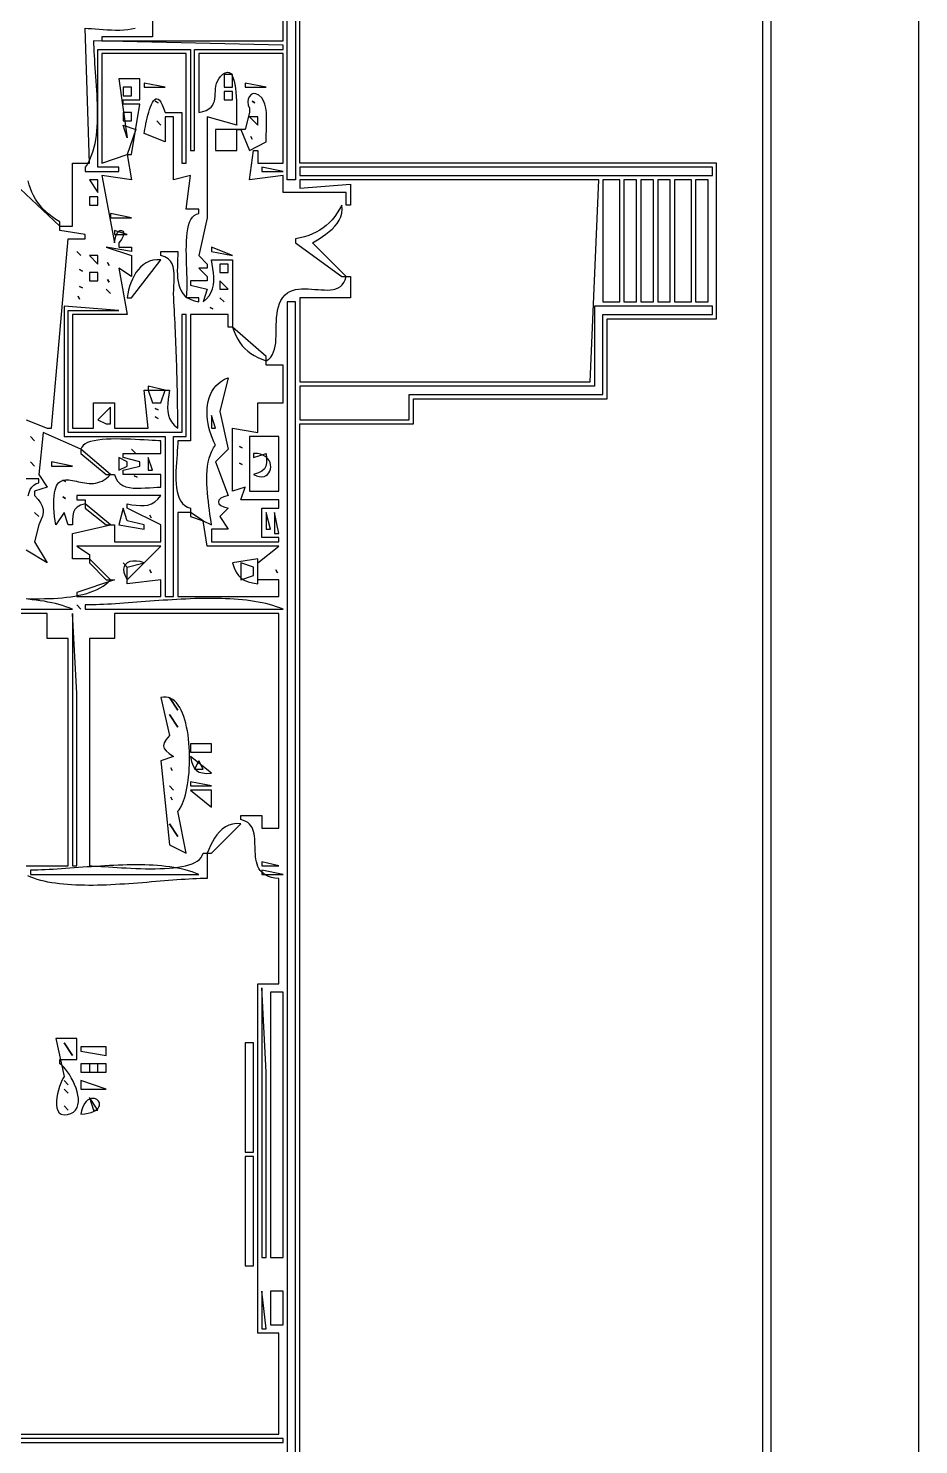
# Model space of a CAD drawing. Extents: x 0 to 792, y 0 to 1224.
# Drawn here: x 580.5 to 792, y 574.5 to 911 of the extents above; entities that cross this region are included whole.
import ezdxf

# ---------------------------------------------------------------- set-up
doc = ezdxf.new("R2010")
doc.units = 0
doc.layers.add('C7', color=7, linetype='CONTINUOUS')

msp = doc.modelspace()

# ---------------------------------------------------------------- linework, layer by layer
at = {"layer": 'C7'}
for points in [[(0, 1224), (0, 0), (792, 0), (792, 1224), (0, 1224)], [(35, 1189), (35, 53), (757, 53), (757, 1189), (35, 1189)], [(37, 1187), (37, 55), (755, 55), (755, 1187), (37, 1187)], [(645, 104), (645, 817), (672, 817), (672, 823), (718, 823), (718, 842), (744, 842), (744, 879), (645, 879), (645, 1047), (644, 1047), (644, 875), (642, 875), (642, 1091), (688, 1091), (688, 1090), (644, 1090), (644, 1049), (645, 1049), (645, 1089), (689, 1089), (689, 1127), (641, 1127)], [(610, 914), (610, 909), (598, 909), (598, 908), (641, 908), (641, 915)], [(580, 818), (585, 816), (586, 816), (590, 861), (594, 861), (594, 862), (588, 863), (588, 864), (591, 864), (591, 879), (595, 879), (594, 911), (594.722, 910.9842), (595.52, 910.9421), (596.382, 910.8819), (597.2958, 910.8114), (598.2494, 910.7389), (599.2306, 910.6723), (600.2274, 910.6196), (601.2276, 910.5888), (602.2193, 910.5881), (603.1901, 910.6255), (604.1282, 910.7089), (605.0214, 910.8465), (605.8575, 911.0462)], [(596, 908), (596.0088, 907.1991), (596.0338, 906.3554), (596.0728, 905.472), (596.1236, 904.5524), (596.184, 903.5997), (596.252, 902.6174), (596.3252, 901.6085), (596.4015, 900.5765), (596.4787, 899.5246), (596.5547, 898.4561), (596.6272, 897.3743), (596.6941, 896.2824), (596.7532, 895.1839), (596.8024, 894.0818), (596.8394, 892.9796), (596.862, 891.8805), (596.8682, 890.7877), (596.8556, 889.7047), (596.8222, 888.6346), (596.7658, 887.5807), (596.6841, 886.5464), (596.575, 885.5349), (596.4363, 884.5495), (596.2658, 883.5935), (596.0614, 882.6701), (595.8209, 881.7827), (595.542, 880.9346), (595.2227, 880.1289), (594.8607, 879.3691), (594.4538, 878.6583), (594, 878), (594, 877), (602, 877), (602, 878), (597, 878), (597, 906), (619, 906), (619, 882), (620, 882), (620, 906), (641, 906), (641, 907), (596, 908)], [(598, 905), (598, 879), (604, 881), (605, 875), (598, 876), (601, 860), (601.1167, 861.0299), (601.345, 861.8312), (601.6495, 862.4163), (601.9949, 862.7976), (602.3459, 862.9874), (602.6674, 862.9983), (602.924, 862.8425), (603.0805, 862.5327), (603.1016, 862.081), (602.9521, 861.5001), (602.5966, 860.8023), (602, 860), (602, 859), (605, 859), (605, 858), (599, 859), (605, 857), (605, 852), (602, 854), (604, 843), (591, 843), (591, 816), (596, 816), (596, 822), (601, 822), (601, 816), (609, 816), (608, 825), (609, 825), (610, 822), (612, 822), (613, 825), (614, 825), (613.8629, 823.9172), (613.7289, 822.8756), (613.6249, 821.875), (613.5778, 820.9152), (613.6146, 819.996), (613.7622, 819.117), (614.0476, 818.2782), (614.4977, 817.4792), (615.1395, 816.7199), (616, 816), (615.9988, 817.0083), (615.9953, 818.0156), (615.9896, 819.0217), (615.9816, 820.0268), (615.9714, 821.0309), (615.959, 822.0341), (615.9445, 823.0364), (615.9279, 824.038), (615.9091, 825.0388), (615.8883, 826.039), (615.8655, 827.0385), (615.8406, 828.0376), (615.8138, 829.0361), (615.785, 830.0343), (615.7544, 831.0321), (615.7218, 832.0296), (615.6874, 833.0268), (615.6511, 834.024), (615.6131, 835.021), (615.5733, 836.0179), (615.5318, 837.0149), (615.4885, 838.012), (615.4436, 839.0093), (615.3971, 840.0067), (615.3489, 841.0044), (615.2992, 842.0025), (615.2478, 843.0009), (615.195, 843.9998), (615.1407, 844.9993), (615.0849, 845.9993), (615.0277, 847), (615.0078, 847.8995), (615.0347, 848.8342), (615.086, 849.7887), (615.1391, 850.7473), (615.1717, 851.6945), (615.1613, 852.6148), (615.0855, 853.4927), (614.9218, 854.3127), (614.6478, 855.0592), (614.2411, 855.7167), (613.6791, 856.2697), (612.9396, 856.7026), (612, 857), (612, 858), (616, 858), (615.9886, 857.0807), (615.9617, 856.1556), (615.93, 855.2312), (615.9042, 854.314), (615.8951, 853.4104), (615.9135, 852.527), (615.97, 851.6703), (616.0755, 850.8468), (616.2407, 850.0629), (616.4763, 849.3252), (616.793, 848.6402), (617.2017, 848.0143), (617.713, 847.4541), (618.3378, 846.9661), (619.0867, 846.5567), (619.9705, 846.2325), (621, 846), (621, 847), (618, 847), (618.1135, 847.5667), (618.1892, 848.2388), (618.2324, 849.0051), (618.2482, 849.8543), (618.2421, 850.7752), (618.2193, 851.7567), (618.1851, 852.7875), (618.1448, 853.8564), (618.1037, 854.9523), (618.0672, 856.0638), (618.0405, 857.1799), (618.029, 858.2892), (618.0378, 859.3806), (618.0724, 860.443), (618.1381, 861.465), (618.24, 862.4355), (618.3836, 863.3432), (618.5742, 864.1771), (618.817, 864.9258), (619.1173, 865.5781), (619.4804, 866.1229), (619.9117, 866.5489), (620.4165, 866.845), (621, 867), (621, 868), (618, 868), (619, 876), (615, 875), (615, 890), (613, 890), (613, 884), (608, 886), (608.0837, 886.4826), (608.1831, 887.0368), (608.2977, 887.6483), (608.4273, 888.3027), (608.5715, 888.9854), (608.7302, 889.6822), (608.9031, 890.3787), (609.0897, 891.0605), (609.29, 891.7131), (609.5035, 892.3222), (609.7301, 892.8735), (609.9693, 893.3524), (610.2211, 893.7447), (610.4849, 894.0359), (610.7607, 894.2116), (611.0481, 894.2575), (611.3467, 894.1591), (611.6564, 893.9021), (611.9769, 893.4721), (612.3078, 892.8546), (612.6489, 892.0354), (613, 891), (617, 891), (617, 879), (618, 879), (618, 905), (598, 905)], [(626.7037, 900.0933), (627.2786, 900.4615), (627.7817, 900.5929), (628.2178, 900.5097), (628.5916, 900.2345), (628.908, 899.7896), (629.1716, 899.1975), (629.3873, 898.4805), (629.5598, 897.6611), (629.6939, 896.7617), (629.7944, 895.8048), (629.866, 894.8127), (629.9136, 893.8078), (629.9418, 892.8126), (629.9556, 891.8495), (629.9595, 890.9409), (629.9585, 890.1092), (629.9573, 889.3768), (629.9606, 888.7662), (629.9732, 888.2998), (630, 888), (623, 890), (623, 866), (621, 857), (623, 855), (623, 854), (621, 854), (623, 852), (623, 851), (619, 851), (619, 850), (623, 849), (622, 846), (622.8298, 846.7094), (623.4707, 847.4718), (623.9425, 848.2829), (624.2648, 849.1383), (624.4575, 850.0336), (624.5404, 850.9645), (624.5333, 851.9266), (624.4559, 852.9155), (624.328, 853.927), (624.1694, 854.9566), (624, 856), (629, 856), (629, 840), (628, 840), (628, 843), (619, 843), (619, 813), (616, 813), (615.985, 812.2954), (615.9449, 811.5112), (615.8867, 810.6589), (615.8175, 809.7502), (615.7444, 808.7966), (615.6745, 807.8097), (615.6149, 806.8012), (615.5726, 805.7826), (615.5548, 804.7656), (615.5685, 803.7618), (615.6209, 802.7827), (615.7189, 801.84), (615.8698, 800.9452), (616.0806, 800.11), (616.3583, 799.3461), (616.7102, 798.6648), (617.1431, 798.078), (617.6644, 797.5972), (618.281, 797.234), (619, 797), (619, 796), (616, 796), (616, 776), (640, 776), (640, 780), (635, 780), (635, 784), (640, 788), (623, 788), (622, 794), (624, 793), (623.8973, 793.8114), (623.7802, 794.679), (623.6537, 795.5957), (623.5229, 796.5547), (623.3928, 797.549), (623.2687, 798.5718), (623.1556, 799.616), (623.0585, 800.6748), (622.9826, 801.7412), (622.9329, 802.8085), (622.9146, 803.8695), (622.9327, 804.9175), (622.9924, 805.9454), (623.0986, 806.9464), (623.2565, 807.9136), (623.4713, 808.8401), (623.7479, 809.7188), (624.0915, 810.543), (624.5071, 811.3057), (625, 812), (624.6022, 812.7713), (624.2406, 813.5795), (623.9182, 814.4186), (623.6376, 815.2827), (623.4018, 816.1657), (623.2134, 817.0618), (623.0754, 817.9649), (622.9904, 818.869), (622.9615, 819.7682), (622.9912, 820.6565), (623.0826, 821.528), (623.2383, 822.3766), (623.4611, 823.1963), (623.754, 823.9813), (624.1197, 824.7255), (624.561, 825.4229), (625.0807, 826.0677), (625.6816, 826.6537), (626.3666, 827.1751), (627.1384, 827.6258), (628, 828), (626, 820), (628, 811), (625, 808), (628, 800), (626.9662, 799.708), (626.2279, 799.3449), (625.7848, 798.9343), (625.6372, 798.5), (625.7848, 798.0656), (626.2278, 797.655), (626.9662, 797.2919), (628, 797), (626, 795), (628, 792), (624, 792), (624, 789), (640, 789), (640, 790), (636, 790), (636, 797), (640, 797), (640, 799), (631, 799), (632, 802), (629, 801), (629, 815), (629, 816), (635, 815), (635, 822), (641, 822), (641, 831), (637, 831), (637, 832), (637.5935, 832.4166), (638.0783, 832.9111), (638.4657, 833.4764), (638.7667, 834.1052), (638.9926, 834.7906), (639.1545, 835.5255), (639.2636, 836.3027), (639.331, 837.1153), (639.3679, 837.956), (639.3856, 838.8179), (639.3951, 839.6938), (639.4076, 840.5767), (639.4344, 841.4594), (639.4865, 842.335), (639.5751, 843.1962), (639.7115, 844.0361), (639.9067, 844.8474), (640.172, 845.6233), (640.5186, 846.3564), (640.9575, 847.0399), (641.5, 847.6666), (642.039, 848.1207), (642.6318, 848.4738), (643.2717, 848.7369), (643.9524, 848.9209), (644.6673, 849.0369), (645.4099, 849.0958), (646.1739, 849.1086), (646.9526, 849.0863), (647.7396, 849.0398), (648.5285, 848.9801), (649.3127, 848.9182), (650.0858, 848.8651), (650.8412, 848.8318), (651.5725, 848.8292), (652.2733, 848.8683), (652.9369, 848.9601), (653.557, 849.1155), (654.1271, 849.3456), (654.6406, 849.6613), (655.0912, 850.0736), (655.4722, 850.5935), (655.7773, 851.232), (656, 852), (657, 852), (657, 847), (645, 847), (645, 827), (714, 827), (716, 875), (645, 875), (645, 873), (657, 874), (657, 869), (656, 869), (656, 872), (641, 872), (641, 876), (633, 875), (634, 882), (635, 882), (635, 879), (641, 879), (641, 905), (621, 905)], [(621, 905), (621, 891), (621.9801, 891.2231), (622.7766, 891.5108), (623.4093, 891.8571), (623.8979, 892.2562), (624.2622, 892.7021), (624.5221, 893.1891), (624.6973, 893.7113), (624.8077, 894.2627), (624.8731, 894.8375), (624.9133, 895.4298), (624.948, 896.0337), (624.9972, 896.6434), (625.0806, 897.253), (625.2179, 897.8566), (625.4291, 898.4483), (625.7339, 899.0222), (626.1522, 899.5725), (626.7037, 900.0934)], [(602, 899), (604, 885), (603, 888), (606, 887), (604, 881), (605, 881), (607, 893), (603, 893), (603, 894), (607, 894), (607, 899), (602, 899)], [(627, 900), (627, 897), (629, 897), (629, 900), (627, 900)], [(603, 897), (603, 895), (605, 895), (605, 897), (603, 897)], [(608, 898), (608, 897), (613, 897), (608, 898)], [(627, 896), (627, 894), (629, 894), (629, 896), (627, 896)], [(632, 898), (632, 897), (637, 897), (632, 898)], [(635.9375, 894.4667), (635.2242, 895.1313), (634.5495, 895.4528), (633.9383, 895.4776), (633.4154, 895.2522), (633.0059, 894.8232), (632.7346, 894.237), (632.6266, 893.54), (632.7067, 892.7788), (633, 892)], [(610.6667, 893.6667), (611.3333, 893.3333), (610.6667, 893.6667)], [(633, 892), (633, 891), (632, 887), (625, 887), (625, 882), (630, 882), (630, 887), (631, 887), (633, 882), (637, 884), (636.9839, 884.8104), (637.0045, 885.7325), (637.0441, 886.7385), (637.0851, 887.8005), (637.11, 888.8908), (637.1013, 889.9815), (637.0413, 891.0447), (636.9124, 892.0527), (636.6972, 892.9776), (636.3781, 893.7915), (635.9375, 894.4668)], [(633.6667, 893.6667), (634.3333, 893.3333), (633.6667, 893.6667)], [(603, 891), (603, 889), (605, 889), (605, 891), (603, 891)], [(611, 889), (612, 888), (611, 889)], [(633, 890), (635, 888), (635, 890), (633, 890)], [(633.3333, 885.3333), (633.6667, 884.6667), (633.3333, 885.3333)], [(575.8673, 875.3966), (588, 864), (588, 865), (587.0489, 865.605), (586.1654, 866.2278), (585.3479, 866.8703), (584.5949, 867.5344), (583.9049, 868.2219), (583.2764, 868.9348), (582.708, 869.675), (582.1981, 870.4445), (581.7454, 871.245), (581.3482, 872.0787), (581.0051, 872.9473), (580.7147, 873.8527), (580.4754, 874.7969)], [(595, 875), (597, 872), (597, 875), (595, 875)], [(636, 878), (636, 877), (641, 877), (636, 878)], [(645, 878), (645, 876), (743, 876), (743, 878), (645, 878)], [(717, 875), (717, 846), (721, 846), (721, 875), (717, 875)], [(722, 875), (722, 846), (725, 846), (725, 875), (722, 875)], [(726, 875), (726, 846), (729, 846), (729, 875), (726, 875)], [(730, 875), (730, 846), (733, 846), (733, 875), (730, 875)], [(734, 875), (734, 846), (738, 846), (738, 875), (734, 875)], [(739, 875), (739, 846), (742, 846), (742, 875), (739, 875)], [(595, 871), (595, 869), (597, 869), (597, 871), (595, 871)], [(655, 869), (654.453, 868.0292), (653.8795, 867.128), (653.2769, 866.2943), (652.6426, 865.5262), (651.9742, 864.8214), (651.2691, 864.1781), (650.5246, 863.5942), (649.7384, 863.0677), (648.9078, 862.5965), (648.0302, 862.1787), (647.1032, 861.8121), (646.1242, 861.4948), (645.0906, 861.2248), (644, 861), (644, 860), (655, 852), (656, 852), (648, 860), (648.7978, 860.5078), (649.6082, 861.0264), (650.416, 861.561), (651.206, 862.1172), (651.9628, 862.7005), (652.6714, 863.3164), (653.3164, 863.9703), (653.8827, 864.6677), (654.355, 865.4142), (654.7181, 866.2152), (654.9568, 867.0761), (655.0558, 868.0026), (655, 869)], [(600, 867), (600, 866), (605, 866), (600, 867)], [(601, 863), (601, 862), (604, 862), (601, 863)], [(624, 859), (624, 858), (629, 857), (624, 859)], [(592, 858), (593, 857), (592, 858)], [(595, 857), (597, 855), (597, 857), (595, 857)], [(599.3333, 855.3333), (599.6667, 854.6667), (599.3333, 855.3333)], [(604, 847), (605, 847), (612, 856), (611.0209, 856.0135), (610.1133, 855.8928), (609.2752, 855.6484), (608.505, 855.2912), (607.8008, 854.8321), (607.1608, 854.2816), (606.5833, 853.6507), (606.0666, 852.9501), (605.6087, 852.1906), (605.2081, 851.383), (604.8628, 850.538), (604.5711, 849.6664), (604.3313, 848.779), (604.1415, 847.8866), (604, 847)], [(626, 855), (626, 853), (628, 853), (628, 855), (626, 855)], [(592.6667, 853.6667), (593.3333, 853.3333), (592.6667, 853.6667)], [(595, 853), (595, 851), (597, 851), (597, 853), (595, 853)], [(592.6667, 849.6667), (593.3333, 849.3333), (592.6667, 849.6667)], [(599, 849), (600, 848), (599, 849)], [(599.3333, 851.3333), (599.6667, 850.6667), (599.3333, 851.3333)], [(626, 851), (626, 849), (628, 849), (626, 851)], [(589, 845), (589, 814), (613, 814), (613, 776), (615, 776), (615, 814), (618, 814), (618, 843), (617, 843), (617, 815), (590, 815), (590, 844), (602, 844), (589, 845)], [(592.3333, 847.3333), (592.6667, 846.6667), (592.3333, 847.3333)], [(623.6667, 844.6667), (624.3333, 844.3333), (623.6667, 844.6667)], [(626, 847), (627, 846), (626, 847)], [(642, 846), (642, 105), (644, 105), (644, 846), (642, 846)], [(715, 845), (715, 826), (645, 826), (645, 818), (671, 818), (671, 824), (717, 824), (717, 843), (743, 843), (743, 845), (715, 845)], [(629, 840), (629.386, 838.9641), (629.8069, 838.0114), (630.2676, 837.1372), (630.7729, 836.3365), (631.3276, 835.6046), (631.9365, 834.9366), (632.6045, 834.3277), (633.3364, 833.773), (634.1371, 833.2677), (635.0114, 832.807), (635.964, 832.386), (637, 832), (637, 833), (629, 840)], [(609, 826), (609, 825), (613, 825), (609, 826)], [(597, 818), (599, 817), (600, 817), (600, 821), (597, 818)], [(610.6667, 820.6667), (611.3333, 820.3333), (610.6667, 820.6667)], [(610.6667, 818.6667), (611.3333, 818.3333), (610.6667, 818.6667)], [(624, 819), (624, 816), (625, 816), (624, 819)], [(580.0109, 775.5181), (581.082, 775.4956), (582.1586, 775.4835), (583.2374, 775.4835), (584.3153, 775.4973), (585.3892, 775.5265), (586.456, 775.5728), (587.5125, 775.6379), (588.5557, 775.7234), (589.5823, 775.831), (590.5892, 775.9624), (591.5734, 776.1192), (592.5316, 776.3031), (593.4608, 776.5158), (594.3578, 776.7589), (595.2195, 777.0341), (596.0428, 777.3431), (596.8245, 777.6876), (597.5615, 778.0692), (598.2507, 778.4895), (598.8889, 778.9503), (599.473, 779.4532), (600, 780), (601, 780), (592, 777), (592, 776), (612, 776), (612, 780), (604, 779), (604, 780), (612, 788), (592, 788), (595, 786), (595, 785), (591, 785), (591, 791), (600, 793), (601, 793), (601, 789), (612, 789), (612, 793), (604, 797), (604, 798), (605.1113, 797.8225), (606.1521, 797.6812), (607.1289, 797.6033), (608.0479, 797.6163), (608.9156, 797.7474), (609.7382, 798.024), (610.5223, 798.4734), (611.2741, 799.1229), (612, 800), (592, 800), (592, 799), (594, 799), (594, 798), (592.8756, 797.674), (592.0809, 797.2461), (591.5573, 796.6998), (591.2461, 796.0185), (591.0886, 795.1858), (591.0261, 794.1851), (591, 793), (590, 793), (589, 796), (587, 793), (586.8493, 794.0146), (586.7113, 795.0162), (586.6033, 796.0208), (586.5432, 797.0447), (586.5302, 798.098), (586.5552, 799.0401), (586.617, 799.8766), (586.7139, 800.613), (586.8447, 801.2551), (587.0078, 801.8084), (587.202, 802.2785), (587.4258, 802.6711), (587.6778, 802.9918), (587.9566, 803.2461), (588.2608, 803.4398), (588.5889, 803.5785), (588.9397, 803.6677), (589.3116, 803.7131), (589.7032, 803.7203), (590.1132, 803.6949), (590.5401, 803.6426), (590.9826, 803.5689), (591.4392, 803.4795), (591.9085, 803.38), (592.3891, 803.276), (592.8797, 803.1732), (593.3787, 803.0771), (593.8849, 802.9934), (594.3967, 802.9277), (594.9128, 802.8856), (595.4318, 802.8727), (595.9523, 802.8947), (596.4728, 802.9572), (596.992, 803.0658), (597.5084, 803.2261), (598.0206, 803.4437), (598.5273, 803.7243), (599.0271, 804.0734), (599.5184, 804.4968), (600, 805), (601, 805), (601.2865, 804.1098), (601.7145, 803.3914), (602.268, 802.8277), (602.9306, 802.4018), (603.6862, 802.0969), (604.5186, 801.896), (605.4116, 801.7821), (606.3491, 801.7383), (607.3147, 801.7477), (608.2924, 801.7934), (609.266, 801.8583), (610.2192, 801.9257), (611.136, 801.9786), (612, 802), (612, 805), (603, 805), (603, 806), (607, 807), (607, 808), (603, 809), (603, 810), (612, 810), (612, 813), (611.4214, 813.0105), (610.7225, 813.0394), (609.9174, 813.0824), (609.0199, 813.1353), (608.044, 813.194), (607.0038, 813.2542), (605.9131, 813.3117), (604.786, 813.3623), (603.6364, 813.4019), (602.4782, 813.4262), (601.3255, 813.4311), (600.1922, 813.4123), (599.0923, 813.3657), (598.0398, 813.287), (597.0485, 813.172), (596.1326, 813.0167), (595.3058, 812.8166), (594.5823, 812.5678), (593.976, 812.2659), (593.5009, 811.9067), (593.1709, 811.4862), (593, 811), (584, 815), (583, 805), (585, 802), (582, 801), (582, 800), (582.8038, 799.0678), (583.3981, 798.2395), (583.7906, 797.4712), (583.9893, 796.7193), (584.0017, 795.9399), (583.8358, 795.0894), (583.4993, 794.124), (583, 793), (582, 789), (585, 784), (580, 787)], [(581, 814), (582, 813), (581, 814)], [(593, 811), (593, 810), (599, 805), (600, 805), (593, 811)], [(605, 811), (606, 810), (605, 811)], [(630.6667, 811.6667), (631.3333, 811.3333), (630.6667, 811.6667)], [(633, 814), (633, 801), (640, 801), (640, 814), (633, 814)], [(581, 808), (582, 807), (581, 808)], [(586, 808), (586, 807), (591, 807), (586, 808)], [(602, 809), (602, 806), (604, 807), (604, 808), (602, 809)], [(609, 809), (609, 806), (610, 806), (609, 809)], [(630.6667, 807.6667), (631.3333, 807.3333), (630.6667, 807.6667)], [(634, 810), (634, 809), (637, 810), (637.0866, 808.7846), (637.07, 807.7905), (636.9091, 806.9851), (636.5628, 806.3359), (635.9899, 805.8103), (635.1493, 805.3759), (634, 805), (634.7167, 804.6633), (635.3746, 804.4839), (635.97, 804.4459), (636.4992, 804.5331), (636.9586, 804.7297), (637.3445, 805.0195), (637.6531, 805.3867), (637.881, 805.8152), (638.0243, 806.289), (638.0794, 806.7922), (638.0426, 807.3086), (637.9102, 807.8224), (637.6787, 808.3175), (637.3442, 808.7779), (636.9032, 809.1876), (636.3519, 809.5307), (635.6868, 809.7911), (634.904, 809.9529), (634, 810)], [(605.6667, 804.6667), (606.3333, 804.3333), (605.6667, 804.6667)], [(580.4646, 799.9255), (580.6781, 800.7259), (580.9633, 801.4309), (581.3292, 802.0256), (581.7846, 802.4952), (582.3386, 802.825), (583, 803), (583, 804), (580, 804)], [(588.6667, 803.6667), (589.3333, 803.3333), (588.6667, 803.6667)], [(588.6667, 799.6667), (589.3333, 799.3333), (588.6667, 799.6667)], [(594, 798), (594, 797), (599, 793), (600, 793), (594, 798)], [(582, 796), (583, 795), (582, 796)], [(603, 797), (602, 793), (608, 792), (608, 793), (604, 794), (603, 797)], [(609.3333, 795.3333), (609.6667, 794.6667), (609.3333, 795.3333)], [(619, 796), (619, 795), (622, 794), (619, 796)], [(637, 796), (637, 792), (638, 792), (637, 796)], [(639, 796), (639, 791), (640, 791), (639, 796)], [(595, 785), (595, 784), (599, 780), (600, 780), (595, 785)], [(604, 780), (604, 783), (608, 784), (607.0544, 784.29), (606.1622, 784.4309), (605.3445, 784.4286), (604.6222, 784.2893), (604.0163, 784.0194), (603.5477, 783.6249), (603.2375, 783.1119), (603.1067, 782.4868), (603.1762, 781.7556), (603.4669, 780.9246), (604, 780)], [(629, 784), (629.4142, 782.8059), (629.8794, 781.8255), (630.4181, 781.0332), (631.0528, 780.4036), (631.8058, 779.9109), (632.6997, 779.5298), (633.7569, 779.2347), (635, 779), (635, 785), (629, 784)], [(603, 784), (604, 783), (603, 784)], [(609.3333, 782.3333), (609.6667, 781.6667), (609.3333, 782.3333)], [(631, 784), (631, 780), (634, 781), (634, 783), (631, 784)], [(639.3333, 782.3333), (639.6667, 781.6667), (639.3333, 782.3333)], [(542, 773), (591, 773), (590.2291, 773.3071), (589.4354, 773.5918), (588.6196, 773.8547), (587.7828, 774.0966), (586.9258, 774.318), (586.0495, 774.5198), (585.1548, 774.7024), (584.2426, 774.8667), (583.3138, 775.0132), (582.3693, 775.1426), (581.41, 775.2557), (580.4367, 775.353)], [(592, 774), (593, 773), (592, 774)], [(594, 774), (594, 773), (641, 773), (640.2269, 773.3074), (639.4303, 773.5916), (638.6112, 773.8532), (637.7706, 774.093), (636.9094, 774.3116), (636.0285, 774.5099), (635.129, 774.6885), (634.2117, 774.8482), (633.2777, 774.9896), (632.3279, 775.1135), (631.3632, 775.2207), (630.3846, 775.3118), (629.3931, 775.3875), (628.3897, 775.4487), (627.3752, 775.496), (626.3507, 775.5301), (625.3172, 775.5518), (624.2754, 775.5617), (623.2265, 775.5607), (622.1714, 775.5494), (621.1111, 775.5286), (620.0464, 775.4989), (618.9784, 775.4612), (617.9081, 775.416), (616.8363, 775.3642), (615.764, 775.3065), (614.6923, 775.2436), (613.622, 775.1762), (612.5542, 775.105), (611.4897, 775.0308), (610.4295, 774.9543), (609.3747, 774.8761), (608.3261, 774.7972), (607.2847, 774.718), (606.2515, 774.6395), (605.2274, 774.5622), (604.2135, 774.487), (603.2105, 774.4145), (602.2196, 774.3455), (601.2416, 774.2807), (600.2776, 774.2208), (599.3285, 774.1666), (598.3952, 774.1187), (597.4787, 774.0779), (596.58, 774.0449), (595.7, 774.0204), (594.8396, 774.0052), (594, 774)], [(580, 712), (590, 712), (590, 766), (585, 766), (585, 772), (544, 772)], [(553, 577), (640, 577), (640, 601), (635, 601), (635, 684), (640, 684), (640, 709), (639.0847, 709.1042), (638.2758, 709.273), (637.5665, 709.5022), (636.9503, 709.7873), (636.4203, 710.1242), (635.97, 710.5086), (635.5925, 710.9361), (635.2813, 711.4025), (635.0296, 711.9034), (634.8307, 712.4347), (634.6779, 712.992), (634.5646, 713.571), (634.4839, 714.1675), (634.4294, 714.7771), (634.3942, 715.3955), (634.3716, 716.0186), (634.355, 716.642), (634.3377, 717.2614), (634.313, 717.8725), (634.2741, 718.471), (634.2144, 719.0527), (634.1272, 719.6132), (634.0058, 720.1484), (633.8435, 720.6538), (633.6336, 721.1252), (633.3694, 721.5584), (633.0443, 721.949), (632.6514, 722.2927), (632.1842, 722.5853), (631.636, 722.8225), (631, 723), (631, 724), (636, 724), (636, 721), (640, 721), (640, 772), (601, 772), (601, 766), (595, 766), (595, 712), (595.5704, 711.9917), (596.2271, 711.9684), (596.9632, 711.9324), (597.7719, 711.8859), (598.6463, 711.8313), (599.5795, 711.7708), (600.5647, 711.7066), (601.5951, 711.6411), (602.6638, 711.5765), (603.764, 711.5151), (604.8887, 711.4592), (606.0312, 711.4111), (607.1846, 711.373), (608.3421, 711.3472), (609.4967, 711.336), (610.6417, 711.3417), (611.7702, 711.3665), (612.8754, 711.4128), (613.9503, 711.4828), (614.9882, 711.5787), (615.9822, 711.7029), (616.9254, 711.8576), (617.811, 712.0452), (618.6322, 712.2678), (619.382, 712.5278), (620.0537, 712.8274), (620.6404, 713.169), (621.1352, 713.5547), (621.5313, 713.987), (621.8218, 714.4679), (622, 715), (623, 715), (623, 709), (622.1791, 708.9939), (621.3334, 708.9762), (620.4643, 708.9478), (619.573, 708.9096), (618.6608, 708.8624), (617.729, 708.8073), (616.7787, 708.7451), (615.8114, 708.6766), (614.8282, 708.6029), (613.8305, 708.5247), (612.8195, 708.4429), (611.7966, 708.3586), (610.7629, 708.2725), (609.7197, 708.1856), (608.6684, 708.0987), (607.6101, 708.0128), (606.5462, 707.9288), (605.478, 707.8475), (604.4067, 707.7699), (603.3336, 707.6968), (602.2599, 707.6291), (601.187, 707.5678), (600.1161, 707.5137), (599.0485, 707.4678), (597.9855, 707.4309), (596.9282, 707.4039), (595.8781, 707.3877), (594.8364, 707.3833), (593.8044, 707.3915), (592.7832, 707.4132), (591.7743, 707.4493), (590.7789, 707.5007), (589.7982, 707.5683), (588.8336, 707.653), (587.8862, 707.7558), (586.9574, 707.8774), (586.0485, 708.0188), (585.1607, 708.1809), (584.2953, 708.3646), (583.4536, 708.5708), (582.6368, 708.8004), (581.8463, 709.0542), (581.0833, 709.3333), (580.382, 709.6646)], [(591, 772), (591, 712), (592, 712), (592, 753), (591, 772)], [(612, 752), (614, 743), (613.2306, 742.0254), (612.7771, 741.2207), (612.6324, 740.536), (612.7895, 739.9215), (613.2411, 739.3272), (613.9803, 738.7033), (615, 738), (612, 737), (614, 717), (618, 715), (616, 725), (616.3118, 725.3397), (616.6075, 725.7581), (616.8869, 726.2503), (617.1492, 726.8116), (617.3941, 727.4369), (617.6212, 728.1214), (617.8299, 728.8602), (618.0197, 729.6485), (618.1902, 730.4813), (618.341, 731.3538), (618.4715, 732.2612), (618.5813, 733.1985), (618.67, 734.1608), (618.737, 735.1433), (618.7818, 736.1412), (618.8041, 737.1495), (618.8033, 738.1633), (618.779, 739.1778), (618.7306, 740.1881), (618.6578, 741.1893), (618.5601, 742.1765), (618.4369, 743.1449), (618.2879, 744.0896), (618.1125, 745.0057), (617.9103, 745.8884), (617.6808, 746.7327), (617.4235, 747.5338), (617.138, 748.2867), (616.8238, 748.9867), (616.4805, 749.6289), (616.1075, 750.2083), (615.7043, 750.7201), (615.2706, 751.1594), (614.8059, 751.5214), (614.3096, 751.8011), (613.7814, 751.9937), (613.2207, 752.0943), (612.627, 752.098), (612, 752)], [(614, 752), (616, 749), (614, 752)], [(614, 748), (616, 745), (614, 748)], [(619, 741), (619, 739), (624, 739), (624, 741), (619, 741)], [(619, 738), (619.2439, 736.8455), (619.5474, 735.92), (619.9351, 735.2026), (620.4317, 734.6721), (621.0618, 734.3076), (621.8501, 734.088), (622.8213, 733.9925), (624, 734), (619, 738)], [(621, 737), (620, 735), (622, 735), (621, 737)], [(614.3333, 735.3333), (614.6667, 734.6667), (614.3333, 735.3333)], [(614, 731), (615, 730), (614, 731)], [(619, 732), (619, 731), (624, 731), (619, 732)], [(614.3333, 728.3333), (614.6667, 727.6667), (614.3333, 728.3333)], [(619, 730), (624, 726), (624, 730), (619, 730)], [(614, 722), (616, 719), (614, 722)], [(623, 715), (624, 715), (631, 722), (629.9507, 722.0562), (628.9875, 721.941), (628.1055, 721.671), (627.2997, 721.2627), (626.5652, 720.7325), (625.8968, 720.0971), (625.2898, 719.373), (624.7391, 718.5766), (624.2397, 717.7246), (623.7867, 716.8335), (623.3751, 715.9198), (623, 715)], [(581, 711), (581, 710), (621, 710), (620.2175, 710.3089), (619.4094, 710.5909), (618.5769, 710.847), (617.7211, 711.0781), (616.8433, 711.2851), (615.9448, 711.4691), (615.0267, 711.6311), (614.0904, 711.772), (613.137, 711.8928), (612.1678, 711.9945), (611.184, 712.0781), (610.1868, 712.1445), (609.1775, 712.1947), (608.1573, 712.2297), (607.1274, 712.2505), (606.0892, 712.258), (605.0437, 712.2532), (603.9923, 712.2372), (602.9361, 712.2108), (601.8765, 712.1751), (600.8145, 712.1311), (599.7516, 712.0796), (598.6889, 712.0218), (597.6275, 711.9585), (596.5689, 711.8908), (595.5142, 711.8196), (594.4646, 711.7459), (593.4214, 711.6707), (592.3857, 711.5949), (591.3589, 711.5196), (590.3422, 711.4457), (589.3368, 711.3742), (588.3439, 711.3061), (587.3648, 711.2423), (586.4007, 711.1839), (585.4528, 711.1318), (584.5223, 711.0869), (583.6106, 711.0503), (582.7188, 711.023), (581.8482, 711.0059), (581, 711)], [(636, 713), (636, 712), (640, 712), (636, 713)], [(636, 711), (636, 710), (641, 710), (636, 711)], [(636, 683), (636, 619), (637, 619), (637, 663), (636, 683)], [(638, 682), (638, 619), (641, 619), (641, 682), (638, 682)], [(587, 671), (589, 662), (588.7477, 661.6023), (588.4719, 661.0496), (588.188, 660.3708), (587.9116, 659.5949), (587.6584, 658.7507), (587.444, 657.8673), (587.2838, 656.9734), (587.1936, 656.0981), (587.1889, 655.2704), (587.2853, 654.519), (587.4985, 653.873), (587.8439, 653.3613), (588.3373, 653.0128), (588.9942, 652.8565), (589.8302, 652.9213), (590.6247, 653.1625), (591.2575, 653.5273), (591.7398, 654.0018), (592.0825, 654.5718), (592.2967, 655.2231), (592.3935, 655.9418), (592.3839, 656.7137), (592.279, 657.5248), (592.0899, 658.3609), (591.8277, 659.2079), (591.5033, 660.0518), (591.1278, 660.8786), (590.7124, 661.674), (590.2681, 662.424), (589.8059, 663.1145), (589.337, 663.7314), (588.8723, 664.2607), (588.4229, 664.6883), (588, 665), (588, 666), (592, 666), (592, 671), (587, 671)], [(589, 670), (591, 667), (589, 670)], [(632, 670), (632, 644), (634, 644), (634, 670), (632, 670)], [(593, 669), (593, 668), (599, 667), (599, 669), (593, 669)], [(593, 665), (593, 663), (599, 663), (599, 665), (593, 665)], [(595, 665), (595, 663), (597, 663), (597, 665), (595, 665)], [(589, 661), (590, 660), (589, 661)], [(593, 661), (593, 659), (599, 659), (593, 661)], [(589, 659), (590, 658), (589, 659)], [(593, 653), (593.9238, 653.1015), (594.7232, 653.2484), (595.4049, 653.4343), (595.9751, 653.6534), (596.4404, 653.8994), (596.8071, 654.1664), (597.0818, 654.4481), (597.2708, 654.7385), (597.3807, 655.0316), (597.4178, 655.3212), (597.3887, 655.6012), (597.2997, 655.8656), (597.1573, 656.1083), (596.9681, 656.3232), (596.7383, 656.5041), (596.4744, 656.645), (596.183, 656.7399), (595.8704, 656.7826), (595.5432, 656.767), (595.2076, 656.687), (594.8703, 656.5366), (594.5376, 656.3097), (594.216, 656.0002), (593.9119, 655.6019), (593.6318, 655.1088), (593.3822, 654.5149), (593.1694, 653.8139), (593, 653)], [(595, 657), (596, 654), (597, 654), (595, 657)], [(589, 655), (590, 654), (589, 655)], [(632, 643), (632, 617), (634, 617), (634, 643), (632, 643)], [(636, 611), (636, 602), (637, 602), (636, 611)], [(638, 611), (638, 603), (641, 603), (641, 611), (638, 611)], [(543, 575), (641, 575), (641, 576), (543, 576)]]:
    msp.add_lwpolyline(points, dxfattribs=at)

doc.saveas('drawing.dxf')
